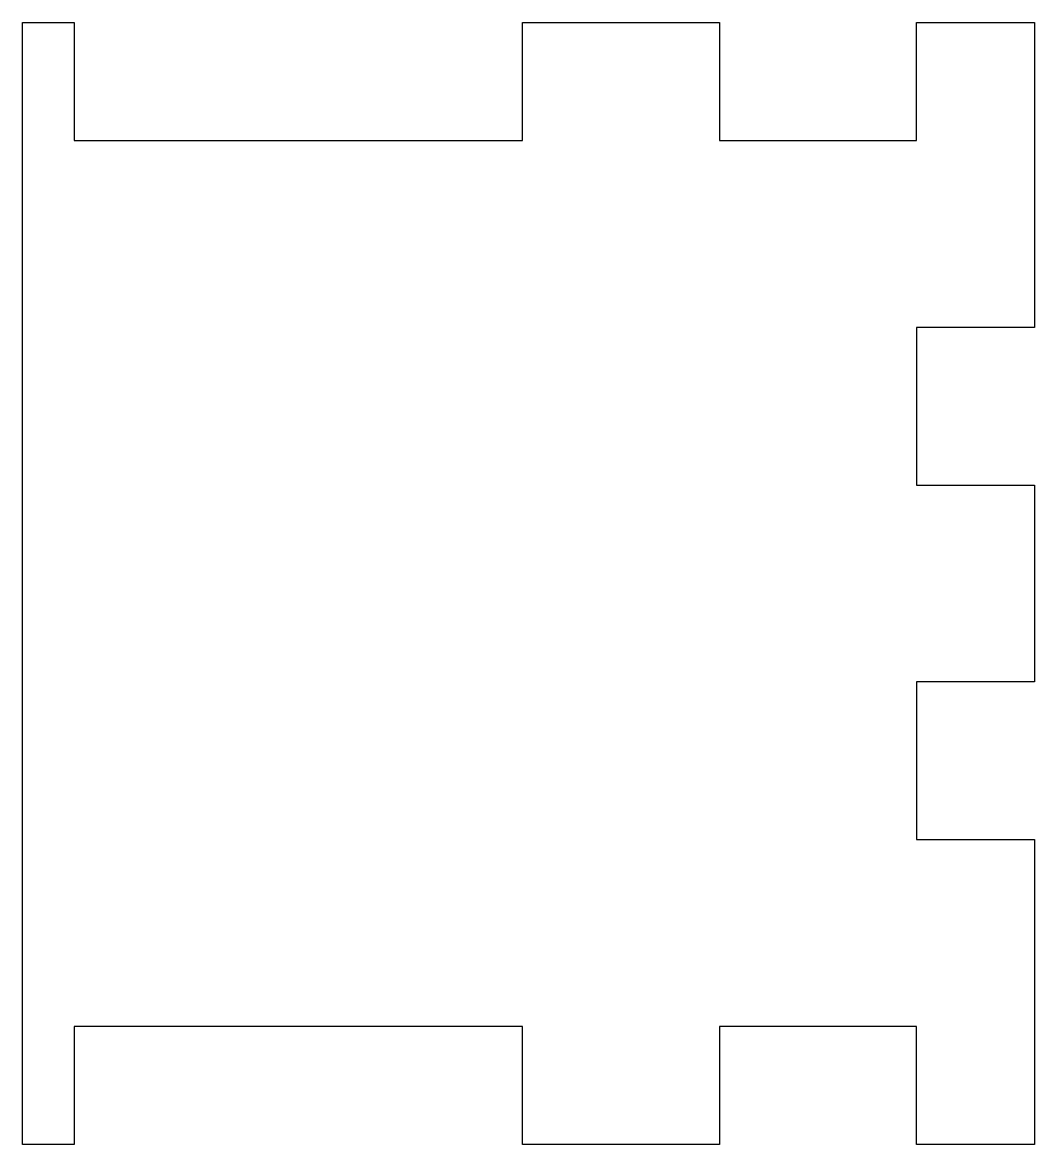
# Model space of a CAD drawing. Header units: millimetres. Extents: x -12.8 to 12.8, y -14.2 to 14.2.
import ezdxf

# ---------------------------------------------------------------- set-up
doc = ezdxf.new("R2010")
doc.units = ezdxf.units.MM

msp = doc.modelspace()

# ---------------------------------------------------------------- linework, layer by layer
at = {"color": 7, "linetype": 'Continuous', "lineweight": 25}
for p, q in [((-12.85, 14.25), (-11.536, 14.25)), ((-12.85, -14.25), (-12.85, 14.25)), ((-11.536, 14.25), (-11.536, 11.25)), ((-0.15, 14.25), (4.85, 14.25)), ((-0.15, 11.25), (-0.15, 14.25)), ((4.85, 14.25), (4.85, 11.25)), ((9.85, 14.25), (12.85, 14.25)), ((9.85, 11.25), (9.85, 14.25)), ((12.85, 14.25), (12.85, 6.5)), ((-11.536, 11.25), (-0.15, 11.25)), ((4.85, 11.25), (9.85, 11.25)), ((9.85, 6.5), (9.85, 2.5)), ((12.85, 6.5), (9.85, 6.5)), ((9.85, 2.5), (12.85, 2.5)), ((12.85, 2.5), (12.85, -2.5)), ((9.85, -2.5), (9.85, -6.5)), ((12.85, -2.5), (9.85, -2.5)), ((9.85, -6.5), (12.85, -6.5)), ((12.85, -6.5), (12.85, -14.25)), ((-0.15, -11.25), (-11.536, -11.25)), ((-11.536, -11.25), (-11.536, -14.25)), ((-0.15, -14.25), (-0.15, -11.25)), ((4.85, -11.25), (4.85, -14.25)), ((9.85, -11.25), (4.85, -11.25)), ((9.85, -14.25), (9.85, -11.25)), ((-11.536, -14.25), (-12.85, -14.25)), ((4.85, -14.25), (-0.15, -14.25)), ((12.85, -14.25), (9.85, -14.25))]:
    msp.add_line(p, q, dxfattribs=at)

doc.saveas('drawing.dxf')
